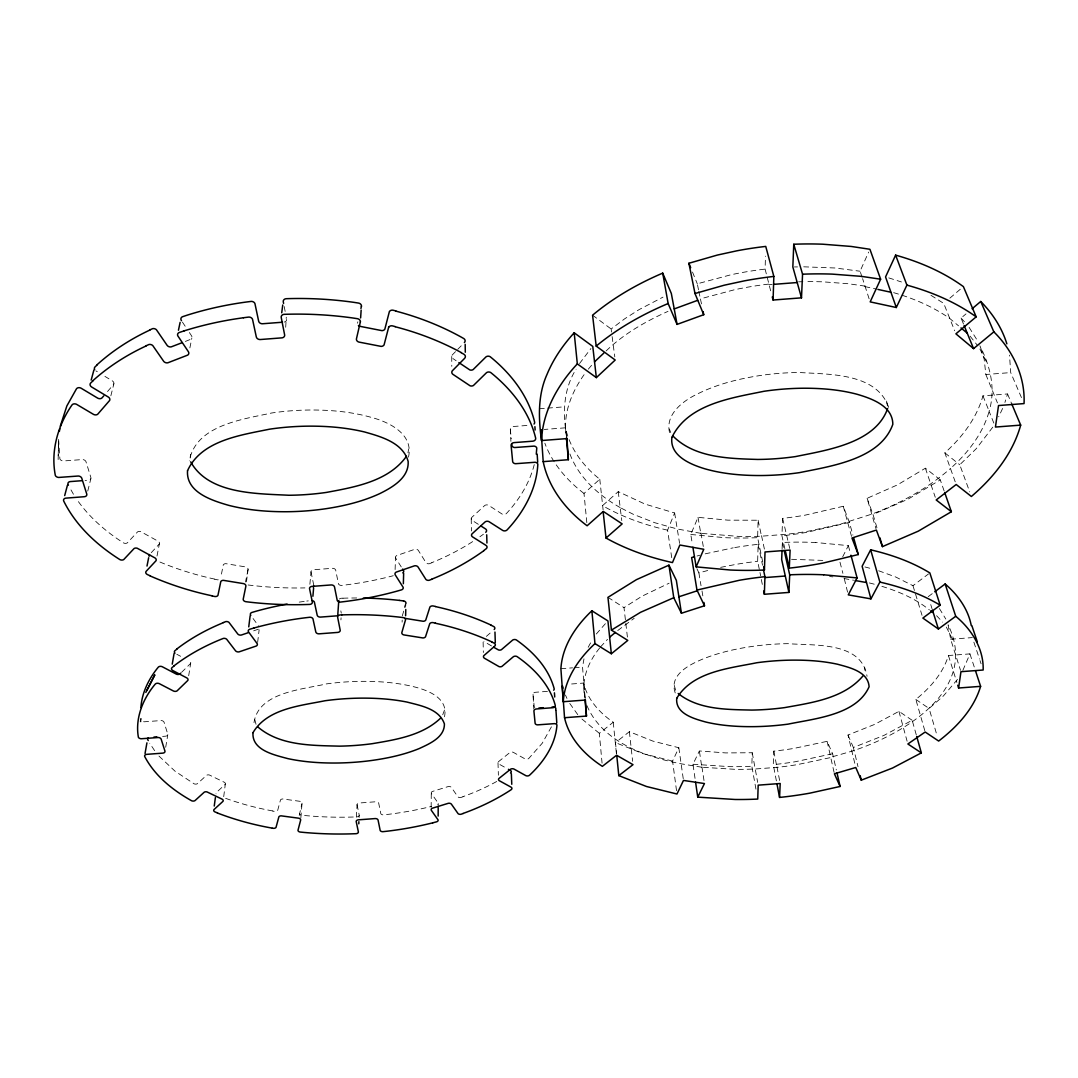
<?xml version="1.0" encoding="UTF-8"?>
<svg xmlns="http://www.w3.org/2000/svg" width="1078" height="1078" viewBox="0 0 1078 1078"><rect width="100%" height="100%" fill="white"/><g stroke="black" fill="none" stroke-linecap="round" stroke-linejoin="round"><path stroke-width="0.75" stroke-dasharray="5 3.75" d="M444.473 716.789C448.812 697.291 426.416 689.597 411.58 686.228C394.777 682.32 377.435 681.161 360.227 681.363A185.537 120.884 1.1 0 0 326.311 683.924C301.153 689.866 255.122 692.332 253.653 726.276M438.207 805.616L438.207 803.541M1021.459 397.593L1010.706 372.597L1009.493 355.134M58.616 439.393L59.896 458.999A3.315 2.452 15 0 0 63.211 460.98L82.561 459.551A3.301 2.452 14.4 0 1 85.957 461.64L90.875 477.487A3.274 2.412 13.9 0 1 88.504 480.182L85.081 480.451M431.16 807.382L431.281 792.721M58.508 442.128L58.131 459.605L58.576 441.077M408.481 457.126C413.939 433.787 388.646 421.781 370.185 417.065C350.876 411.742 330.744 409.95 310.76 410.004A212.474 156.849 4.5 0 0 271.669 412.995C242.361 419.477 195.953 425.069 189.337 460.858M762.712 561.84L757.618 537.666L758.103 520.229L727.96 520.162L698.018 517.346L690.769 534.459L692.359 544.08M770.649 290.804L765.11 269.109L765.474 256.146M402.121 622.141L402.188 620.066M755.947 789.136L751.851 766.256L752.228 752.74L725.71 752.916L699.379 750.948L692.979 764.248L695.337 780.539M759.303 569.319L757.645 561.328L758.13 544.323A259.892 174.286 -9.6 0 0 733.161 547.84M698.018 517.346L700.781 533.327L738.592 536.399A311.138 256.241 -19.2 0 0 761.513 536.184L786.32 534.297A311.205 256.268 -19.3 0 0 809.174 531.036L840.045 524.258L871.738 514.139C900.278 503.439 927.417 488.63 950.459 468.499M395.114 569.548L395.532 557.151M140.423 718.824L140.302 721.896L140.463 718.608M784.838 548.594L781.927 535.82L782.641 518.356A307.419 254.853 -19.7 0 0 805.239 515.136L843.279 506.283L849.397 522.385L852.914 535.106M776.389 780.89L773.263 764.652L773.815 751.123A264.016 192.706 -11.8 0 0 793.704 748.455L827.109 741.341L832.62 753.751L836.326 769.948M782.102 548.675L782.358 542.477A259.07 173.787 -9.6 0 1 815.655 542.504M827.109 741.341L830.788 757.538L797.046 764.679A266.845 193.097 -11.7 0 1 776.968 767.361L755.179 768.991A266.805 193.07 -11.6 0 1 735.034 769.328L701.818 767.24L699.379 750.948M359.095 817.515L359.203 815.44M356.4 817.232L357.047 804.646A2.628 1.711 1.4 0 1 359.122 803.016L375.764 801.762A2.628 1.711 1 0 1 378.715 803.272L380.817 813.674A2.614 1.698 0.7 0 0 383.485 814.874L387.487 814.429A279.296 200.751 3.6 0 0 431.618 806.384M340.931 619.904L341.079 617.815M300.843 817.933L302.056 803.204A2.641 1.725 2.9 0 0 300.129 801.345L282.759 798.96A2.655 1.725 3.3 0 0 280.496 799.916L277.625 810.575A2.641 1.698 3.4 0 1 274.715 811.411L274.014 811.276M299.239 815.467L302.056 803.204M309.885 584.316L311.003 571.852A3.005 2.223 4.8 0 1 313.321 569.763L332.32 568.308A3.005 2.223 4.2 0 1 335.73 570.302L338.425 583.845A2.978 2.196 3.7 0 0 341.51 585.421L346.065 584.882A326.688 267.721 11.2 0 0 393.281 575.719M190.186 458.042L190.536 454.31M675.219 692.925C668.832 674.788 689.327 664.668 702.843 659.022C719.093 652.473 736.314 648.66 753.616 646.234A186.44 121.908 -9.2 0 1 787.762 643.66C814.159 645.749 861.565 641.37 867.049 676.324M257.642 642.38L259.138 629.795M566.799 436.981C562.608 414.019 563.147 389.508 576.07 369.269M285.697 327.254L286.276 317.202M223.712 796.682L225.329 784.016M246.444 581.864L248.075 569.373A3.045 2.223 7.2 0 0 245.797 566.947L225.841 563.659A3.059 2.237 7.8 0 0 223.281 564.872L220.761 577.579M993.835 423.088L989.078 411.27C995.964 388.969 990.278 365.833 979.848 345.782M585.246 698.369L582.524 667.08L583.98 658.874M188.69 675.744L190.698 663.118M165.702 747.256L167.818 734.576M157.011 556.032L159.423 543.555M248.075 569.373L245.514 581.999M189.876 347.911L191.844 338.02M407.956 452.733L408.697 449M357.532 323.225L357.842 321.81M444.473 710.079L442.411 715.657M110.859 395.788L113.891 383.714M87.749 491.083L90.848 478.726M534.257 464.591C529.581 483.038 519.273 499.653 506.431 513.505A3.059 2.358 -2.1 0 1 502.227 514.125L488.59 505.326A3.072 2.372 -1.4 0 0 484.777 505.447L471.679 517.494A3.045 2.345 -0.9 0 0 472.177 520.404L478.349 524.339M402.296 615.929L404.183 609.38M955.229 481.826L944.854 452.868C961.98 437.452 976.695 418.318 982.947 395.842L1007.553 393.955L1004.912 402.444M982.947 395.842L989.159 411.257C982.759 433.882 967.774 453.07 950.459 468.512M924.789 730.641L915.842 699.447C930.112 687.885 943.021 673.4 948.438 655.518L969.944 653.888L962.048 672.281M671.729 557.663L667.578 530.174L674.639 512.98L645.102 504.127L618.246 491.649L602.508 505.663L602.845 508.87M551.424 726.828L542.247 743.227L528.786 758.454A2.668 1.792 -2.9 0 1 525.121 758.952L513.303 752.336A2.682 1.806 -2.5 0 0 509.975 752.444L498.4 761.755A2.668 1.792 -2.2 0 0 498.804 763.965L506.296 768.129M700.781 533.327L677.159 528.961L654.683 522.695L633.217 514.26L620.173 507.603M1002.607 408.454L998.7 416.782M862.09 277.154L860.055 271.225L868.666 252.09M869.124 298.808L862.602 278.636M676.526 790.686L672.578 761.095L678.83 747.741L652.904 741.112L629.377 731.679L615.484 742.621L616.629 754.048M701.818 767.24L681.188 763.817C645.102 756.823 601.874 741.853 586.594 704.81M842.7 556.8L848.346 545.63L815.655 542.504M588.184 647.285L591.849 640.588M847.564 592.132L844.168 578.172M992.771 427.171L976.385 448.556L959.77 464.766L969.701 491.878M579.533 363.529L590.919 348.531M584.074 374.699C571.623 392.325 562.554 414.181 566.449 436.105M957.507 679.383L943.466 695.889L929.101 708.475L937.267 736.341M596.309 634.012L606.86 622.006M599.597 648.08C588.372 661.798 580.826 679.854 584.95 697.803M588.332 369.161L592.469 364.256M107.517 391.543L113.648 384.374A3.423 2.641 16 0 0 112.53 381.006L104.93 376.384M600.459 646.989L607.507 639.348M151.27 552.677L159.194 544.12A3.126 2.277 10.4 0 0 158.223 541.264L140.706 531.602A3.153 2.291 11.1 0 0 137.566 531.885L127.366 542.827A3.14 2.277 11.3 0 1 123.566 542.935C106.237 531.885 90.35 518.195 78.263 501.459M455.495 351.644L452.194 355.039A3.301 2.749 0.9 0 0 452.773 358.448L456.156 360.753M457.719 349.366L462.192 344.812M181.562 672.362L190.469 663.603A2.911 2.008 7.4 0 0 189.62 661.097L188.354 660.423M606.146 350.916C623.866 333.789 645.655 321.392 668.01 311.353M586.823 522.641L584.006 493.454L599.786 479.225C583.387 466.275 569.912 448.542 565.505 427.818L544.269 429.448M486.38 636.384L492.255 631.223M949.853 298.161L960.929 288.715M963.516 324.06L961.064 318.064L965.982 313.914M617.734 630.536L634.187 618.3M602.063 763.157L599.328 733.323L613.247 722.247C599.597 712.827 587.51 699.582 583.602 683.075L570.424 684.072M878.678 570.774L895.724 576.999L912.972 585.704L928.549 573.9M611.536 332.037L611.145 328.992L624.755 318.751L639.267 309.507L662.97 297.151M928.239 596.646L933.44 592.752M944.126 490.921L940.285 479.899L907.986 499.195L873.045 514.516L877.236 528.799M627.409 637.085L624 607.628L642.111 596.147L669.101 583.211M940.285 479.899L925.382 468.202L897.422 484.898L867.103 498.305L875.983 528.692M916.26 734.805L912.177 720.279L883.987 735.398L853.372 747.499L858.007 766.674M912.177 720.279L898.931 711.372L874.541 724.443L848.009 735.007L855.11 764.733M258.343 629.202L250.837 631.816M431.847 562.77L429.381 563.713A2.991 2.237 0.7 0 1 426.133 562.891L418.304 550.373A3.018 2.264 1.3 0 0 414.787 549.295L396.717 555.561A3.005 2.25 1.9 0 0 395.815 558.323L401.259 566.92M185.362 341.43L190.846 339.233A3.463 2.776 14.9 0 0 191.534 335.784L187.949 330.407M462.988 796.777L460.818 797.518A2.614 1.725 -1.2 0 1 457.975 796.911L451.305 787.344A2.628 1.738 -0.9 0 0 448.259 786.549L432.345 791.481A2.628 1.738 -0.5 0 0 431.51 793.61L438.14 803.083A2.614 1.711 -0.5 0 1 437.816 804.404M698.517 289.78L697.291 283.797L731.046 274.742A274.176 207.731 -13.2 0 1 765.11 269.109M701.509 303.875L700.39 298.849L734.563 289.726A277.235 208.337 -13 0 1 769.059 284.053M834.102 772.4L830.666 757.268L851.903 751.191C902.906 734.59 979.983 689.974 948.114 624.836L950.648 639.241L960.525 670.327M697.035 556.019L699.743 555.251M849.397 522.385L807.058 532.276A331.768 275.119 -19.7 0 1 781.927 535.82M696.914 568.712L698.894 572.89L708.974 570.168M705.201 553.836L733.161 547.84M832.62 753.751L795.389 761.715A284.861 207.946 -11.8 0 1 773.263 764.652M720.67 567.365L735.587 564.454A240.569 161.121 -9.5 0 1 757.645 561.328M306.785 601.066L308.295 600.877M769.045 284.713L772.158 284.471M539.31 408.751L545.913 408.252M547.57 408.117L564.077 406.851M980.724 347.857L984.187 359.338L985.844 374.497L1010.706 372.597M526.899 425.473L513.276 426.511A3.18 2.56 -2.6 0 0 510.339 429.314L510.905 441.36M560.897 668.71L572.539 667.834M574.21 667.7L582.524 667.08M950.648 639.241L972.343 637.597M547.449 691.362L535.604 692.265A2.762 1.927 -3.2 0 0 533.031 694.394L533.799 708.987M162.63 736.409L165.608 736.18A2.803 1.86 6.9 0 0 167.75 734.105L164.018 722.112A2.83 1.886 7.1 0 0 161.134 720.562L144.304 721.788A2.843 1.886 7.6 0 1 141.501 720.32L141.205 718.703M342.993 598.182L341.47 598.236A2.951 2.156 3.5 0 0 339.408 599.004M791.548 559.307L825.6 560.506M794.392 266.953L797.504 266.913M803.716 266.818L835.14 267.991L860.055 271.225M692.979 764.248L729.631 766.647A284.835 207.933 -11.8 0 0 751.851 766.256M829.642 576.514L832.876 576.878M248.129 584.99L252.454 585.502A327.227 268.045 11.3 0 0 304.926 587.901M690.769 534.459L724.093 537.639A330.42 273.906 -19.6 0 0 757.618 537.666M865.162 286.142L848.413 283.743L822.999 281.843A278.164 208.943 -13 0 0 805.778 281.654M843.993 578.522L853.614 580.234M273.664 811.208L272.64 811.02M672.578 761.095L642.65 753.535L615.484 742.621M864.947 286.6L876.266 289.066M214.724 579.236L217.109 579.748A3.032 2.21 7.9 0 0 218.268 579.816M667.578 530.174C644.913 524.999 622.747 517.184 602.508 505.663M869.394 582.942L876.401 584.748M864.933 566.947L873.247 569.144M893.662 292.664C913.484 298.35 932.834 306.61 949.731 318.441L958.517 325.825M888.771 277.895L901.451 281.964M881.898 586.338C898.89 591.526 915.532 598.667 929.425 609.932M176.792 654.265L180.619 656.3M491.501 645.924L483.941 641.504M930.988 295.332L943.735 303.39L954.663 330.744M95.861 370.859L97.33 371.748M607.965 597.347L624 607.628M620.187 507.576C597.711 494.829 576.878 475.937 568.793 450.698M915.842 699.447L929.101 708.475M599.328 733.323L581.338 718.527M592.577 315.194L611.145 328.992M584.006 493.454C566.961 480.465 552.394 463.473 544.848 443.206M944.854 452.868L959.77 464.766M936.58 615.686L942.576 622.087M961.064 318.064L965.672 323.157M158.965 756.055L174.973 771.134L194.08 783.8A2.708 1.765 5.6 0 0 197.395 783.706L206.626 775.23A2.722 1.779 5.3 0 1 209.375 775.001L224.345 782.278A2.708 1.752 4.9 0 1 225.113 784.447L216.395 792.505A2.695 1.738 4.9 0 0 216.004 793.839M970.079 336.161L977.746 345.769M577.768 714.647L569.386 702.937M253.074 618.529L258.316 625.658M969.122 327.389L977.517 340.715M154.612 750.638L149.788 743.321M939.41 608.518L945.797 619.041M182.411 322.079L186.103 327.631M946.336 627.073L953.262 640.871M979.915 349.056L987.057 363.084M73.452 494.25L69.356 486.986M888.69 407.376C876.724 372.867 829.602 374.484 799.499 372.503A212.892 157.401 -12.4 0 0 760.26 375.508C738.659 378.782 717.139 384.172 697.506 393.928C682.024 401.245 663.159 415.987 670.462 435.445M565.424 695L566.961 698.423M848.009 735.007L853.372 747.499M675.636 690.23L674.06 684.665M1007.553 393.955L1011.865 404.183M985.844 374.497L997.446 402.916M692.494 272.06L697.291 283.797M256.012 724.295L254.543 718.608M669.411 429.044L670.732 432.561M867.103 498.305L873.045 514.516M925.382 468.202L935.273 497.268M973.865 642.165L979.511 659.062M980.037 660.625L981.074 663.765M969.944 653.888L974.472 667.646M948.438 655.518L956.887 682.509M930.745 604.61L931.998 608.639M912.972 585.704L922.027 615.322M843.279 506.283L851.593 536.655M898.931 711.372L907.11 741.219M848.346 545.63L850.515 553.607M839.978 562.177L842.902 573.348M886.601 401.056L887.612 407.214M782.641 518.356L789.729 548.419M782.358 542.477L783.814 548.877M761.526 535.658L764.666 550.332M758.103 520.229L761.513 536.184M758.13 544.323L762.537 565.236M313.779 585.3L311.003 571.852M759.977 572.539L760.65 575.76M761.311 579.506L762.658 586.028M698.827 291.276L700.39 298.849M340.837 610.876L341.281 613.139M284.188 306.502L285.387 312.633M776.982 766.957L779.933 782.116M773.815 751.123L776.968 767.361M752.228 752.74L757.686 782.385M700.943 532.95L703.489 547.651M702.007 590.96L702.829 595.864M698.894 572.89L701.037 585.758M674.639 512.98L679.598 543.366M701.953 766.943L704.244 782.156M357.047 804.646L359.19 814.981A2.614 1.698 1.4 0 1 356.831 816.881L355.484 816.935A279.768 201.06 3.6 0 1 305.492 815.601L301.719 815.211A2.601 1.671 2.7 0 1 299.441 813.391M678.83 747.741L683.29 779.044M612.129 336.606L614.797 356.872M618.246 491.649L621.763 520.607M629.377 731.679L632.638 761.297M599.786 479.225L603.101 509.786M613.247 722.247L616.4 753.562M510.339 429.314L511.241 438.759M533.031 694.394L534.216 706.602A2.749 1.9 -3.3 0 0 534.809 707.505M565.505 427.818L566.193 435.66M583.602 683.075L584.855 697.762M864.704 667.349L864.825 670.26M497.996 762.685L498.386 775.217M483.119 642.097L483.362 652.5M140.895 718.554L140.948 721.815M471.234 518.707L471.45 530.996M451.736 356.468L451.776 366.331M798.569 281.83A278.164 208.943 -13 0 1 802.894 281.708M483.429 534.216A251.484 202.57 8.1 0 1 479.912 536.736M472.649 541.614A251.484 202.57 8.1 0 1 431.766 562.662M286.681 319.438A3.436 2.83 11.4 0 1 284.08 322.093M214.765 579.115A252.481 201.222 10.2 0 1 157.738 561.112M496.675 781.496A216.503 152.726 2.3 0 1 462.92 796.682M342.993 598.209A256.254 169.893 1.5 0 1 357.061 597.98M272.68 810.939A216.826 152.065 3.6 0 1 223.335 797.491M299.239 602.117A255.958 169.677 1.5 0 1 306.785 601.093"/><path stroke-width="1.5" d="M438.153 816.086L438.194 807.705M405.611 615.727L405.786 609.474M403.361 583.71L403.644 573.361M692.898 547.287L696.145 566.866L730.197 570.019A338.654 276.952 -18.8 0 0 764.437 570.006L765.016 551.963L790.107 550.063L789.285 568.119A338.735 276.979 -18.9 0 0 823.7 562.918L858.277 554.55L853.789 538.286M972.127 308.739L980.737 301.476L993.849 331.862L973.569 348.625L955.903 333.83L976.169 316.851L963.395 286.613C943.088 271.885 919.696 261.887 895.616 255.136L906.908 285.118L896.303 307.513L870.175 301.88L880.618 279.202L869.933 249.274L851.175 246.444L822.743 244.207A297.285 225.491 -13.3 0 0 793.758 244.248L802.558 274.203L801.493 297.838L773.088 300.034L773.842 276.426L765.744 246.417A297.285 225.504 -13.3 0 0 736.88 250.81L717.355 255.068L688.896 263.261L695 293.526L703.732 314.709L677.065 324.397L668.144 303.524L662.714 273.125C637.57 283.851 613.571 297.595 592.577 315.194L596.188 346.092L615.201 360.025L596.35 377.61L577.323 363.879L574.183 332.792L592.765 346.402L596.35 377.61M784.178 550.481L789.702 574.817L788.907 592.415L764.369 594.274L764.935 576.69L763.561 570.154M793.758 244.248L792.842 266.967L801.493 297.838M782.049 550.225L781.671 559.509L788.907 592.415M837.013 772.953L840.099 786.468L809.78 793.165A289.955 207.906 -11.5 0 1 779.569 797.424L780.202 783.504L758.184 785.161L757.74 799.067A291.02 208.755 -11.5 0 1 735.088 799.485L697.749 797.141L695.58 782.197M358.785 823.808L358.893 821.705M360.618 317.956L361.143 310.141M541.682 432.709L540.994 429.704L543.204 461.64L568.375 459.713L566.934 438.598L541.506 440.538C542.679 411.446 557.838 384.765 577.323 363.879M337.791 614.649L338.667 602.13M140.895 707.559C141.892 692.615 148.845 678.641 158.25 667.215A2.911 1.994 8 0 1 162.118 666.662L176.293 674.1A2.897 1.994 7.5 0 0 179.851 673.979L180.713 673.198M312.903 596.269L313.617 587.955M562.285 686.241L564.535 717.719L586.472 716.061L585.394 700.04L563.255 701.711C564.683 678.803 578.657 658.82 594.962 643.593L591.876 610.781L607.938 620.928L611.347 653.767L627.787 640.413L611.415 630.104L607.965 597.347L636.438 579.654L668.939 565.155L676.351 580.368L681.431 613.234L704.486 605.769L703.934 602.467M555.749 710.011L555.83 708.408A2.749 1.9 -3.7 0 0 553.432 706.939L551.976 707.02M536.265 454.161L536.777 448.084A3.153 2.506 -3.6 0 0 534.001 446.117L514.785 447.532A3.153 2.52 -2.7 0 1 511.888 445.443L511.754 444.109M248.748 626.884L250.136 615.848M281.722 312.822L282.746 304.993M214.252 806.034L215.384 797.572M975.482 670.745L980.616 686.349L958.611 688.007L960.956 671.688L983.163 670.017C983.81 648.835 971.642 629.377 955.728 616.279L945.136 583.98L934.734 591.768M59.384 431.402L59.802 428.761M172.251 664.142L174.057 653.605M145.045 753.468L146.931 742.85M146.999 566.058L148.656 557.73M361.413 306.273L360.914 308.51M360.348 321.904L356.427 338.95A3.436 2.843 6.8 0 0 358.853 342.063L381.086 346.388A3.423 2.843 5.5 0 0 384.078 344.879L388.673 327.227M887.639 408.495C875.511 443.193 827.028 450.105 795.456 456.587A246.256 205.063 -20.5 0 1 757.794 459.444C728.701 458.541 694.448 457.948 672.726 435.808M178.449 330.245L180.12 322.349M60.314 426.12L66.876 405.907L76.484 388.794A3.436 2.614 16.6 0 1 80.931 388.107L97.748 398.173A3.409 2.614 15.9 0 0 101.844 398.051L103.744 395.922M405.8 603.828L405.948 603.262A2.938 2.143 1.4 0 0 403.981 601.012A2.843 2.075 1.4 0 0 403.509 600.918M64.693 495.584L67.429 485.262M91.185 380.076L93.894 370.037M404.829 607.157L405.476 604.933M1011.865 404.183L1020.691 425.123C1012.781 453.609 993.539 477.554 971.372 496.486L956.186 484.507L936.189 499.963L951.375 511.727L918.254 531.171L882.464 546.613L876.387 530.053L851.957 538.016L858.277 554.55M980.616 686.349C973.825 708.96 956.995 726.949 938.655 741.058L925.18 732.016L907.865 743.982L921.34 752.875L892.53 768.035L861.268 780.176L855.77 767.496L834.412 773.788L840.099 786.468M696.145 566.866L703.772 549.281L679.854 545.01L672.47 562.581C649.36 557.42 626.722 549.605 606.011 538.03L603.195 512.063M895.616 255.136L885.55 276.938L896.303 307.513M697.749 797.141L704.446 783.544L683.479 780.432L676.971 794.014L646.477 786.495L618.799 775.621L616.791 755.691M145.826 692.413L154.828 674.815L146.797 690.499M955.728 616.279L938.399 629.013L922.862 618.071L940.178 605.189L929.842 572.917C911.665 561.813 891.344 554.644 870.66 549.82L862.13 566.26L870.93 598.869L848.278 594.867L857.091 577.902L850.946 555.21M870.93 598.869L879.864 582.08L870.66 549.82M406.446 456.317C388.484 481.394 354.864 487.121 326.405 492.417A245.865 204.092 12.8 0 1 288.891 495.26C256.294 493.549 208.606 494.276 190.712 461.856M862.791 676.149C843.791 698.423 811.95 702.694 784.636 707.613A210.614 154.181 -12 0 1 751.703 710.079C726.841 709.472 698.504 709.836 678.183 693.477M574.183 332.792C562.972 345.081 553.378 358.987 547.018 374.403C537.639 395.181 538.488 418.453 541.506 440.538M440.498 718.244C422.333 735.533 395.963 739.683 372.139 743.699A209.536 152.685 4.1 0 1 339.408 746.151C311.771 745.397 279.876 745.882 257.79 726.895M591.876 610.781C575.814 626.035 562.244 645.991 560.897 668.71L563.255 701.711M594.544 361.817L603.815 353.112M97.316 364.755L95.026 366.924A3.463 2.668 16.8 0 0 94.662 369.552M93.018 380.817L90.7 383A3.503 2.682 16.4 0 0 91.563 386.948L108.46 397.135A3.463 2.655 15.6 0 1 109.592 400.517L97.68 414.262A3.45 2.614 15.5 0 1 93.517 414.383L76.471 404.277A3.477 2.628 16.2 0 0 71.983 404.978C57.916 425.244 50.531 450.954 55.342 475.479A3.355 2.466 14.7 0 0 58.697 477.446L78.276 476.018A3.342 2.466 14.1 0 1 81.726 478.106L86.739 493.993A3.315 2.425 13.5 0 1 84.34 496.715L65.758 498.144A3.315 2.412 13.8 0 0 63.737 501.108C75.972 525.781 96.912 545.091 119.927 559.63A3.18 2.277 11 0 0 123.781 559.522L134.076 548.54A3.18 2.304 10.8 0 1 137.256 548.257L154.976 557.932A3.153 2.277 10.1 0 1 155.96 560.803L146.231 571.232A3.14 2.25 10 0 0 147.416 574.561L150.206 575.827M606.011 538.03L622.154 523.895L603.276 511.417L587.119 525.768C566.004 510.069 548.5 487.862 543.204 461.64M609.636 637.179L615.417 632.436M596.188 346.092C617.775 328.251 642.394 314.372 668.144 303.524M177.008 649.023L174.973 650.667A2.924 2.035 7.8 0 0 174.986 653.174M174.151 665.908L172.089 667.551A2.965 2.035 7.6 0 0 172.696 670.489L186.912 677.981A2.938 2.021 7.2 0 1 187.774 680.487L177.061 690.89A2.938 1.994 7.3 0 1 173.464 691.011L159.126 683.573A2.938 1.994 7.8 0 0 155.219 684.126C142.997 698.665 134.993 718.123 138.388 737.285A2.87 1.886 7.4 0 0 141.218 738.753L158.223 737.514A2.857 1.886 7 0 1 161.134 739.077L164.934 751.056A2.83 1.86 6.7 0 1 162.765 753.131L146.608 754.357A2.83 1.846 7 0 0 144.762 756.635C154.976 776.025 172.79 790.187 191.601 800.752A2.735 1.765 5.4 0 0 194.956 800.644L204.268 792.168A2.749 1.779 5.2 0 1 207.03 791.926L222.176 799.202A2.735 1.752 4.8 0 1 222.944 801.372L214.145 809.43A2.722 1.738 4.8 0 0 215.074 811.963L217.473 812.92M618.799 775.621L633.015 764.652L616.576 755.247L602.359 766.35C584.896 755.018 569.197 738.578 564.535 717.719M483.739 550.588L486.178 548.756A3.059 2.318 -1.4 0 0 486.084 545.441L472.46 536.831A3.086 2.345 -1 0 1 471.975 533.92L485.208 521.833A3.099 2.372 -1.5 0 1 489.075 521.712L502.874 530.524A3.086 2.358 -2.2 0 0 507.105 529.904C523.854 512.037 536.548 489.075 537.828 464.254A3.194 2.506 -3.6 0 0 535.025 462.273L515.594 463.702A3.194 2.52 -2.7 0 1 512.67 461.613L511.107 445.43A3.221 2.56 -2.6 0 1 514.071 442.613L532.923 441.171A3.234 2.574 -3.5 0 0 535.645 438.072C529.285 411.634 511.592 389.293 490.706 372.53A3.342 2.749 -1.2 0 0 486.569 372.624L473.471 385.466A3.328 2.735 -0.2 0 1 470.048 385.776L452.854 374.295A3.342 2.762 0.8 0 1 452.261 370.872L464.618 358.341A3.369 2.803 0.5 0 0 463.931 354.258L461.114 352.668M611.415 630.104L640.521 612.317L673.763 597.711L668.939 565.155M149.909 329.855L152.564 328.669A3.49 2.776 16.3 0 1 156.418 329.747L167.211 345.486A3.45 2.749 15.3 0 0 171.308 346.833L182.222 342.642M146.204 345.715L148.899 344.529A3.53 2.789 15.9 0 1 152.793 345.607L163.748 361.413A3.503 2.762 14.9 0 0 167.898 362.774L187.666 355.12A3.503 2.789 14.5 0 0 188.354 351.657L177.749 335.757A3.53 2.83 15.2 0 1 179.137 332.523L184.109 330.892M223.375 622.518L225.693 621.629A2.965 2.102 6.9 0 1 228.981 622.397L237.82 634.053A2.938 2.075 6.3 0 0 241.31 635.036L248.102 632.746M431.685 579.331L429.206 580.274A3.032 2.25 0.7 0 1 425.918 579.452L417.994 566.92A3.045 2.277 1.2 0 0 414.437 565.842L396.165 572.122A3.045 2.264 1.8 0 0 395.262 574.897L403.145 587.308A3.018 2.223 1.6 0 1 401.649 589.814L397.189 591.094A330.744 269.163 10.8 0 1 344.973 601.524L340.365 602.09A3.018 2.196 3.6 0 1 337.252 600.513L334.517 586.944A3.045 2.223 4 0 0 331.054 584.95L311.865 586.405A3.045 2.223 4.7 0 0 309.507 588.507L312.324 601.982A3.018 2.196 4.6 0 1 309.656 604.421L308.119 604.475A331.296 269.487 10.9 0 1 250.325 602.238L245.959 601.713A3.072 2.223 6.7 0 1 243.197 599.26L245.892 586.068A3.072 2.237 7 0 0 243.574 583.629L223.389 580.341A3.086 2.237 7.6 0 0 220.801 581.568L217.931 595.42A3.072 2.21 7.7 0 1 214.589 596.471L212.177 595.959M677.065 324.397L674.222 308.914L697.628 300.344M463.149 813.526L460.953 814.267A2.641 1.725 -1.2 0 1 458.096 813.661L451.359 804.107A2.655 1.738 -0.9 0 0 448.273 803.312L432.211 808.257A2.655 1.738 -0.5 0 0 431.375 810.386L438.059 819.859A2.641 1.711 -0.6 0 1 436.711 821.786L432.79 822.81M678.924 596.754L697.453 590.717M695 293.526L724.2 285.212L744.238 280.886A304.023 226.825 -12.9 0 1 773.842 276.426M694.34 556.774L691.631 557.542L696.967 590.057L704.486 605.769M253.95 628.029L249.638 629.269A2.991 2.129 6 0 0 248.358 631.681L257.022 643.418A2.978 2.102 5.8 0 1 256.335 645.991L239.127 651.853A2.965 2.089 6.2 0 1 235.597 650.869L226.636 639.2A2.991 2.102 6.7 0 0 223.321 638.419L220.977 639.335A209.294 139.372 2.3 0 0 174.03 665.827M696.967 590.057L739.414 580.26A265.053 174.326 -9.4 0 1 764.935 576.69M243.507 317.727L248.816 317.067A3.517 2.884 13 0 1 252.508 319.209L256.308 336.929A3.49 2.843 11.9 0 0 260.324 339.53L282.059 337.845A3.477 2.857 11 0 0 284.686 335.177L281.237 317.538A3.503 2.897 11.4 0 1 284.282 314.318L286.061 314.277A297.771 222.27 5.1 0 1 352.439 317.929L357.397 318.684A3.557 2.965 7.4 0 1 360.429 321.985M282.301 322.241L262.614 323.75A3.436 2.83 12.3 0 1 258.653 321.177L254.92 303.538A3.477 2.87 13.4 0 0 251.268 301.395L246.027 302.069A294.132 221.34 5.3 0 0 187.343 315.113L182.452 316.743A3.49 2.816 15.7 0 0 181.077 319.964L181.481 320.678M773.721 284.349L797.1 282.544M81.753 480.707L70.137 481.596A3.274 2.399 14.1 0 0 68.143 484.561L68.44 485.167M566.88 443.584L566.556 437.601M1020.691 425.123L995.439 427.05L998.524 405.544L1024.046 403.59C1025.326 376.64 1012.821 350.512 993.849 331.862M765.515 577.525L785.229 576.029M337.522 615.794L320.543 617.088A2.938 2.129 4.1 0 1 317.188 615.188L314.385 602.09A2.965 2.156 4.5 0 0 312.094 600.581M584.99 699.406L586.472 716.061M153.911 737.069L156.809 736.84M538.865 708.017L543.231 707.68M341.874 614.878L340.338 614.932A2.991 2.156 3.4 0 0 337.657 617.33L340.23 630.387A2.965 2.129 3.4 0 1 337.913 632.395L319.196 633.824A2.965 2.129 4 0 1 315.8 631.924L312.957 618.799A2.991 2.156 4.4 0 0 309.844 617.249L305.276 617.788A258.491 169.677 1.4 0 0 253.936 628.002M823.713 574.79L857.091 577.902M399.291 600.406L403.482 600.918M880.618 279.202L861.403 276.359L832.27 274.122A304.009 226.811 -12.9 0 0 802.558 274.203M405.032 618.354L423.155 621.265A2.911 2.116 0.6 0 0 425.729 620.133L429.933 606.995A2.924 2.143 0.3 0 1 433.262 605.984L435.512 606.469M855.218 580.53L866.416 582.524M272.357 828.16L273.057 828.281A2.668 1.698 3.3 0 0 276.008 827.446L278.892 816.787A2.682 1.725 3.2 0 1 281.183 815.844L298.714 818.202A2.668 1.711 2.8 0 1 300.668 820.062L298 830.235A2.628 1.671 2.6 0 0 300.317 832.068L304.144 832.445A282.786 201.411 3.5 0 0 354.622 833.739L355.969 833.698A2.641 1.684 1.3 0 0 358.354 831.798L356.185 821.463A2.655 1.711 1.3 0 1 358.287 819.846L375.09 818.579A2.655 1.711 0.9 0 1 378.068 820.075L380.184 830.478A2.628 1.698 0.7 0 0 382.879 831.677L386.921 831.232A282.301 201.101 3.4 0 0 432.804 822.824M272.006 828.093L270.969 827.904A219.103 152.254 3.4 0 1 217.406 813.001M877.883 289.416L890.778 292.219M435.391 623.124L433.113 622.626A2.951 2.143 0.3 0 0 429.758 623.65L425.514 636.802A2.938 2.116 0.5 0 1 422.913 637.947L403.859 634.915A2.938 2.116 1.1 0 1 401.824 632.611L405.503 619.931A2.87 2.075 1.3 0 0 403.037 617.573L398.779 617.061A258.787 169.893 1.4 0 0 341.874 614.905M879.864 582.08C900.912 586.89 921.609 594.032 940.178 605.189M395.222 326.594L392.554 325.893A3.436 2.884 5.1 0 0 388.673 327.227M395.842 310.949L393.214 310.248A3.396 2.87 5.4 0 0 389.374 311.582L384.846 329.14A3.369 2.83 5.7 0 1 381.881 330.636L359.931 326.324A3.396 2.83 7.1 0 1 358.395 325.462M906.908 285.118C931.473 291.895 955.377 301.948 976.169 316.851M491.743 641.976L494.142 643.135A2.897 2.089 -1.8 0 1 494.681 646.18L483.874 655.626A2.884 2.062 -1.7 0 0 484.345 658.173L499.047 666.622A2.87 2.035 -2.1 0 0 501.998 666.366L513.451 656.65A2.884 2.048 -2.6 0 1 517.022 656.556C534.162 668.454 549.713 684.746 555.264 705.349A2.803 1.94 -3.7 0 1 552.879 707.707L536.521 708.947A2.789 1.927 -3.2 0 0 533.92 711.089L535.119 723.298A2.776 1.9 -3.3 0 0 537.639 724.861L554.523 723.634A2.776 1.9 -3.7 0 1 556.949 725.09C555.493 744.75 543.676 762.052 529.608 775.163A2.695 1.792 -2.9 0 1 525.902 775.675L513.963 769.059A2.708 1.806 -2.5 0 0 510.608 769.18L498.925 778.491A2.695 1.792 -2.2 0 0 499.316 780.715L511.093 787.183A2.668 1.765 -2.5 0 1 511.147 789.716L508.991 791.131A218.78 152.914 2.2 0 1 463.082 813.445M491.258 625.334L493.643 626.493A2.87 2.075 -1.8 0 1 494.169 629.525M508.425 769.315L510.46 770.447A2.655 1.765 -2.4 0 1 510.514 772.98M493.818 647.299L498.494 649.953A2.843 2.035 -2.1 0 0 501.418 649.684L512.751 640.009A2.857 2.048 -2.6 0 1 516.295 639.901C533.3 651.84 548.662 668.144 554.159 688.68A2.776 1.94 -3.7 0 1 553.634 690.216M594.962 643.593L611.347 653.767M480.828 525.916L485.639 528.988A3.032 2.318 -1.3 0 1 485.733 532.289M458.878 362.599L469.765 369.889A3.288 2.722 -0.1 0 0 473.148 369.579L486.084 356.805A3.301 2.735 -1.1 0 1 490.167 356.71C510.864 373.446 528.314 395.72 534.594 421.997A3.194 2.574 -3.5 0 1 534.014 424.031M930.705 610.849L933.265 612.668M961.01 327.928L967.235 333.169M945.136 583.98C957.749 594.719 968.138 609.016 971.251 625.55M980.737 301.476C992.501 313.388 1001.934 327.793 1006.852 343.855M402.633 569.076L403.617 570.707A2.978 2.223 1.7 0 1 402.768 572.876M250.797 615.43L250.473 614.905A2.965 2.129 6.2 0 1 251.74 612.506L255.998 611.253A255.958 169.677 1.5 0 1 287.125 604.098M148.252 740.573L147.78 739.656A2.803 1.846 7.2 0 1 148.4 737.797M673.763 597.711L681.431 613.234M674.222 308.914L671.324 293.459L662.714 273.125M964.136 325.569L973.569 348.625M688.896 263.261L690.688 267.654M944.678 492.498L951.375 511.727M971.857 625.604L977.301 641.787M957.749 685.258L958.611 688.007M932.43 609.973L938.399 629.013M879.864 537.76L882.464 546.613M916.704 736.422L921.34 752.875M772.266 296.949L773.088 300.034M562.46 685.837L563.039 688.141M860.19 775.675L861.268 780.176M785.566 551.801L789.285 568.119M763.75 566.745L764.437 570.006M763.682 590.973L764.369 594.274M703.099 311.596L703.732 314.709M338.815 600.635L339.044 601.78M283.595 303.43L283.285 301.88A3.463 2.884 11.8 0 1 286.303 298.7L288.055 298.646A294.442 221.637 5.2 0 1 353.611 302.312L358.489 303.066A3.503 2.951 7.7 0 1 361.48 306.354M776.968 783.895L779.569 797.437M566.476 438.827L568.375 459.713M555.965 710.469L556.8 722.988M554.429 692.817L554.712 696.981M537.167 454.107L537.693 462.206M534.904 426.686L535.119 429.987M511.363 773.829L511.767 784.272M494.964 632.058L495.287 642.475M486.704 534.796L486.933 543.016M465.184 344.354L465.292 352.236M789.702 574.817A264.218 173.827 -9.4 0 1 823.713 574.79M464.389 342.575A3.328 2.789 0.6 0 0 463.715 338.519L460.926 336.929A237.874 182.99 5.3 0 0 395.788 311.097M313.792 585.88A2.991 2.196 4.8 0 1 313.213 586.958M149.168 556.275A3.099 2.25 10.2 0 1 149.546 554.523M97.168 364.647A239.033 182.344 7 0 1 150.017 329.989M395.168 326.742A240.61 183.583 5.1 0 1 461.209 352.533M483.847 550.683A254.516 203.499 7.8 0 1 431.618 579.223M184.095 330.879A297.461 221.974 5.2 0 1 243.52 317.754M92.87 380.709A241.782 182.937 6.8 0 1 146.312 345.849M212.218 595.838A255.526 202.138 9.9 0 1 150.138 575.935M435.458 606.591A206.558 139.588 1.3 0 1 491.339 625.24M363.313 598.047A256.254 169.893 1.5 0 1 399.291 600.392M176.886 648.943A207.219 139.332 2.4 0 1 223.469 622.626M435.35 623.232A208.633 139.614 1.2 0 1 491.824 641.882M187.532 470.682C185.928 492.309 211.894 500.475 228.657 505.339C247.711 510.204 267.465 511.861 287.085 511.727A248.951 205.251 12.4 0 0 325.03 508.843C343.788 506.067 362.464 501.62 379.726 493.63C392.432 487.323 409.168 477.756 408.144 461.397C402.943 442.627 381.06 436.657 364.445 431.941C346.361 427.616 327.699 426.066 309.143 426.147A214.818 157.213 4.3 0 0 269.581 429.179C240.327 435.202 201.357 440.43 187.532 470.682M671.904 437.358C669.438 455.94 690.796 464.618 705.349 468.943C723.54 474.077 742.553 475.627 761.391 475.533A249.355 206.262 -20.1 0 0 799.485 472.636C831.381 466.087 880.362 459.268 892.827 424.328C892.732 405.894 871.63 398.537 856.862 394.211C839.56 389.643 821.584 388.188 803.743 388.228A215.25 157.765 -12.2 0 0 764.032 391.274C731.194 397.998 688.087 404.061 671.904 437.358M676.741 698.301C675.097 713.663 694.205 718.81 705.847 722.044C721.842 725.844 738.376 726.841 754.775 726.639A212.918 154.504 -11.9 0 0 788.031 724.146C814.887 718.568 856.66 714.943 869.111 686.726C868.086 671.581 849.558 667.525 837.525 664.237C822.366 660.922 806.789 659.979 791.319 660.14A188.246 121.868 -9.1 0 0 756.823 662.741C728.944 668.414 692.615 671.621 676.741 698.301M252.993 732.649C251.659 750.301 274.486 754.964 287.732 758.589C304.333 762.173 321.392 763.237 338.344 762.995A211.814 152.995 3.9 0 0 371.398 760.516C387.689 758.265 403.94 754.789 419.221 748.563C429.61 743.726 444.567 737.392 444.419 723.944C439.325 708.825 420.649 705.618 407.053 702.074C391.368 698.935 375.306 697.951 359.338 698.153A187.329 120.83 1.1 0 0 325.057 700.74C299.994 705.834 267.29 708.583 252.993 732.649"/></g></svg>
